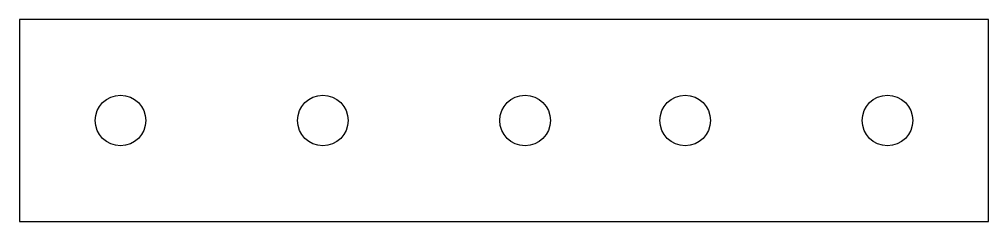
# Model space of a CAD drawing. Header units: inches. Extents: x 0 to 4.79, y -1 to 0.
import ezdxf

# ---------------------------------------------------------------- set-up
doc = ezdxf.new("R2010")
doc.units = ezdxf.units.IN
doc.header["$MEASUREMENT"] = 0

msp = doc.modelspace()

# ---------------------------------------------------------------- linework, layer by layer
msp.add_lwpolyline([(4.7914, 0), (0, 0), (0, -1), (4.7914, -1)], close=True)
for centre in [(0.5, -0.5), (1.5, -0.5), (2.5, -0.5), (3.2914, -0.5), (4.2914, -0.5)]:
    msp.add_circle(centre, 0.125)

doc.saveas('drawing.dxf')
